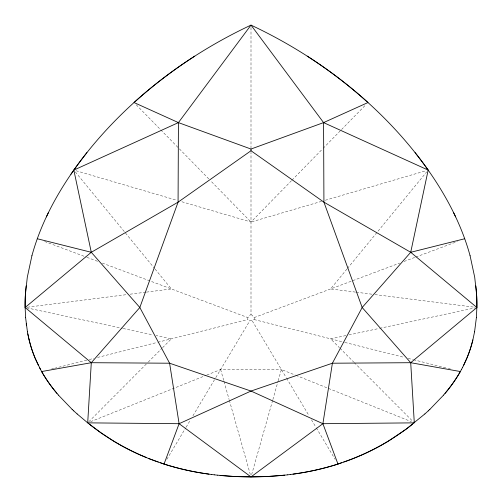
<?xml version="1.0" encoding="UTF-8"?>
<svg xmlns="http://www.w3.org/2000/svg" width="502" height="502" viewBox="0 0 502 502"><rect width="100%" height="100%" fill="white"/><g stroke="black" fill="none" stroke-linecap="round" stroke-linejoin="round"><path stroke-width="0.38" stroke-dasharray="2.51 1.88" d="M251 314.434C262.251 322.824 239.78 322.692 251 314.434L251 152.476M251.64 474.647L272.661 400.307M272.875 399.554L277.976 381.533M278.183 380.78L281.371 369.516L295.176 375.057M166.852 459.355L185.715 427.842M186.117 427.171L190.528 419.797M192.937 415.775L215.408 378.232M215.81 377.56L249.72 320.916M346.951 269.047L330.611 288.957L355.51 292.114M347.447 268.445L426.681 171.897M291.449 180.707L251 222.028L180.431 201.34M291.995 180.149L322.61 148.887M323.156 148.328L365.795 104.774M88.798 421.755L147.713 362.607M148.266 362.055L162.027 348.237M162.579 347.685L171.389 338.837L156.072 335.556M90.605 421.693L206.102 375.345M206.824 375.057L220.629 369.516L281.371 369.516M254.15 317.59L399.717 263.079M404.104 261.442L415.054 257.338M415.788 257.068L457.41 241.481M321.569 201.34L251 222.028L210.551 180.707M325.321 200.242L425.916 170.749M51.48 369.064L53.745 368.493M54.498 368.299L88.509 359.727M89.268 359.539L93.799 358.397M97.583 357.443L157.088 342.446M157.841 342.251L247.913 319.548M345.928 335.556L330.611 338.837L339.421 347.685M348.99 334.903L378.853 328.503M379.625 328.339L475.344 307.833M27.459 307.205L127.044 294.58M130.156 294.185L145.712 292.214M146.49 292.114L171.389 288.957L155.049 269.047M356.288 292.214L371.844 294.185M374.956 294.58L474.541 307.205M26.656 307.833L122.375 328.339M123.147 328.503L153.01 334.903M254.087 319.548L344.159 342.251M344.912 342.446L404.417 357.443M408.201 358.397L412.732 359.539M413.491 359.727L447.502 368.299M448.255 368.493L450.52 369.064M76.084 170.749L176.679 200.242M44.59 241.481L86.212 257.068M86.946 257.338L97.896 261.442M102.282 263.079L247.85 317.59M295.898 375.345L411.395 421.693M339.973 348.237L353.734 362.055M354.286 362.607L413.202 421.755M136.205 104.774L178.844 148.328M179.39 148.887L210.005 180.149M75.319 171.897L154.553 268.445M252.28 320.916L286.19 377.56M286.592 378.232L309.063 415.775M311.472 419.797L315.883 427.171M316.285 427.842L335.148 459.355M220.629 369.516L223.817 380.78M224.024 381.533L229.125 399.554M229.339 400.307L250.36 474.647M251 27.447L251 147.789"/><path stroke-width="0.75" d="M470.085 255.744C461.658 224.871 446.51 196.182 428.168 170.09A236.982 145.693 48.3 0 0 418.473 156.95C403.332 137.335 386.327 119.181 367.979 102.54A273.816 159.26 33.5 0 0 307.249 56.149C289.208 44.578 270.396 34.218 251 25.1L178.423 122.607L178.072 202.162L139.826 307.5L91.289 362.708L87.699 422.86L100.946 432.824L113.609 441.126A104.786 46.73 28.3 0 0 146.553 457.617C125.977 449.321 106.719 437.851 89.3 424.134M470.085 255.731L474.704 277.248L476.593 294.53A120.091 81.826 80 0 1 476.875 307.5L476.392 317.622M476.385 317.64L474.572 331.828M31.915 255.731L27.296 277.248L25.407 294.53A120.091 81.826 -80 0 0 25.125 307.5L25.615 317.64M424.855 413.949L406.168 429.135L388.391 441.126A103.224 46.033 -28.3 0 1 359.827 455.797L353.301 458.533A146.038 84.945 -28.3 0 1 345.721 461.401L337.959 464.049L322.899 423.701L332.399 363.216L362.174 307.5L410.711 252.293L428.168 170.09A227.99 133.996 48.3 0 0 415.079 152.614M474.566 331.841L472.859 339.936M31.915 255.744C40.342 224.871 55.49 196.182 73.832 170.09A227.983 133.996 -48.3 0 1 86.921 152.614C101.197 134.655 117.029 117.951 134.021 102.54A268.012 152.413 -33.5 0 1 194.757 56.142C212.798 44.578 231.604 34.218 251 25.1L323.577 122.607L428.168 170.09M146.553 457.667L148.699 458.533A146.038 84.945 28.3 0 0 156.279 461.401L164.041 464.049L179.101 423.701L169.601 363.216L139.826 307.5L91.289 252.293L73.832 170.09A237.986 146.308 -48.3 0 1 86.921 152.614M46.366 216.883L48.449 212.541M463.409 365.776L466.973 357.951A68.83 37.524 -75.5 0 0 472.865 339.936A81.864 52.748 -75.5 0 1 463.409 365.745L462.436 367.696M461.413 369.623L462.424 367.709M461.407 369.629L460.347 371.536A87.404 50.984 -48.1 0 1 446.366 391.767L443.636 395.049M70.951 174.244L73.832 170.09L178.423 122.607L251 149.038L323.577 122.607L367.979 102.54A268.005 152.413 33.5 0 0 307.243 56.142M443.63 395.055L429.881 409.343M428.237 410.887L429.869 409.356M428.219 410.9L424.874 413.937M323.577 122.607L323.928 202.162L362.174 307.5L410.711 362.708L414.301 422.86L322.899 423.701L251 391.058L169.601 363.216L91.289 362.708L25.125 307.5L91.289 252.293L178.072 202.162L251 150.757L251 149.038M77.126 413.937L87.699 422.86L179.101 423.701L251 391.058L332.399 363.216L410.711 362.708L476.875 307.5A102.05 57.36 80 0 0 475.858 285.895M412.7 424.134C392.52 439.997 369.892 452.929 345.596 461.307M322.899 423.701L251 476.9L234.202 476.48L217.328 475.156M290.3 474.503L293.061 474.145A115.14 48.192 -8.4 0 0 337.953 464.043L341.774 462.675M343.682 461.991L344.642 461.645M251 150.757L323.928 202.162L410.711 252.293L464.714 238.745M91.289 362.708L41.653 371.536L39.576 367.709M287.514 474.842L290.269 474.509M287.477 474.848L284.728 475.149A188.821 108.896 -8.4 0 1 251.006 476.875A190.252 109.718 8.4 0 1 220.071 475.45M284.672 475.156L267.798 476.48L251 476.9L179.101 423.701M214.523 474.848L217.272 475.149M211.731 474.509L214.486 474.842M211.7 474.503L208.939 474.145A115.14 48.192 8.4 0 1 164.047 464.043L160.226 462.675M410.711 362.708L460.347 371.536A76.593 37.832 -48.1 0 1 445.023 393.405M37.286 238.745L91.289 252.293M156.404 461.307L148.699 458.533M157.358 461.645L158.318 461.991M178.423 122.607L134.021 102.54A273.816 159.266 -33.5 0 1 194.751 56.149M410.711 252.293L476.875 307.5M77.145 413.949L73.781 410.9M72.131 409.356L73.763 410.887M72.119 409.343L58.37 395.055M58.364 395.049L54.279 390.129A86.79 50.627 48.1 0 1 41.635 371.543A76.593 37.832 48.1 0 0 56.977 393.405M40.587 369.623L35.027 357.951A68.83 37.524 75.5 0 1 29.135 339.936A81.864 52.748 75.5 0 0 38.591 365.745M453.544 212.534L455.634 216.87M27.811 333.855L29.141 339.936A86.005 55.421 75.5 0 1 27.811 333.868L27.428 331.828M27.434 331.841L25.608 317.622M26.217 323.708L26.474 325.742M337.971 464.068A154.058 88.848 -8.4 0 1 293.068 474.114M208.932 474.114A154.058 88.848 8.4 0 1 164.028 464.068M25.125 307.5A102.05 57.353 -80 0 1 26.142 285.895"/></g></svg>
